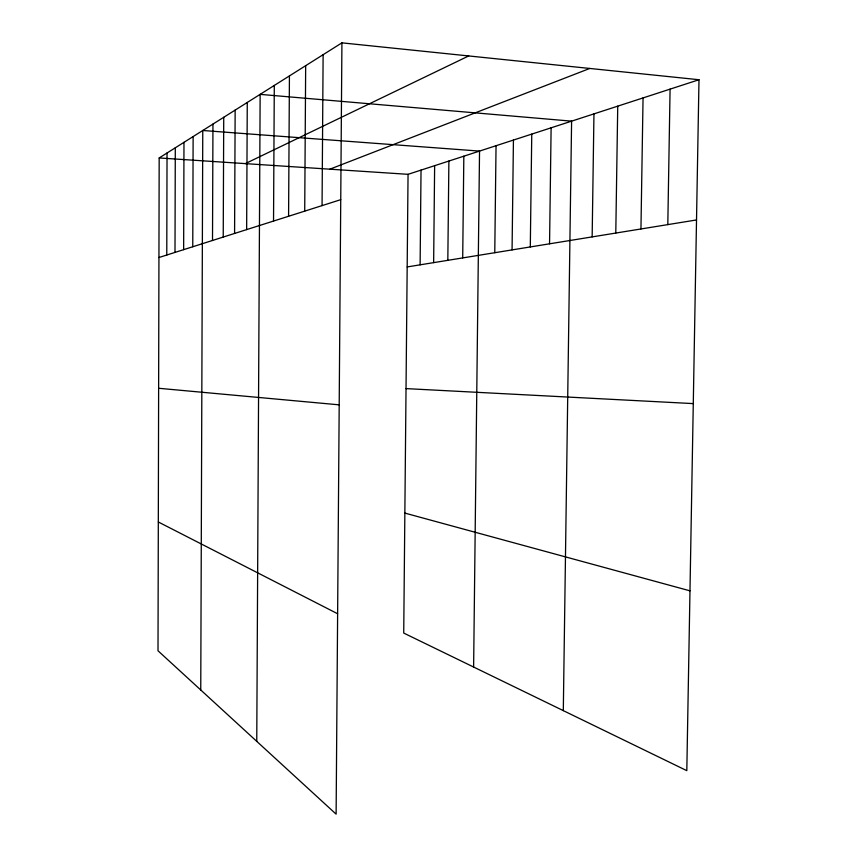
<?xml version="1.0" encoding="UTF-8"?>
<svg xmlns="http://www.w3.org/2000/svg" width="857" height="857" viewBox="0 0 857 857"><rect width="100%" height="100%" fill="white"/><g stroke="black" fill="none" stroke-linecap="round" stroke-linejoin="round"><path stroke-width="1.29" d="M341.922 42.85L159.177 157.956L158.009 650.784L336.115 814.15L341.922 42.85L698.991 79.733L686.811 770.657L403.722 633.066L408.05 174.325L698.991 79.733M166.772 255.032L167.04 153.007M174.999 252.419L175.299 147.8M183.644 249.666L183.976 142.337M192.761 246.762L193.125 136.574M200.752 689.992L202.766 130.5L479.534 151.089L473.621 667.035M212.504 240.485L212.954 124.083M223.227 237.068L223.731 117.302M234.582 233.447L235.15 110.103M246.645 229.612L247.266 102.476M256.757 741.359L260.142 94.366L571.598 121.148L563.306 710.635M273.533 221.063L274.294 85.443M288.584 216.264L289.43 75.909M304.717 211.133L305.67 65.689M322.061 205.616L323.121 54.698M420.112 264.834L421.033 170.104M433.642 262.638L434.638 165.68M447.825 260.335L448.886 161.052M462.705 257.914L463.83 156.188M494.768 252.708L496.042 145.722M512.068 249.901L513.429 140.066M530.301 246.945L531.758 134.099M549.551 243.816L551.115 127.811M592.155 236.896L593.955 113.885M615.787 233.061L617.736 106.15M640.95 228.98L643.05 97.923M667.807 224.62L670.078 89.128M245.327 163.623L468.704 55.941M329.849 169.183L589.777 68.453M158.941 257.518L340.743 199.67M407.171 266.934L696.516 219.949M406.025 388.607L693.281 403.604M159.177 157.956L408.05 174.325M158.631 388.275L339.201 404.847M404.847 513.086L689.981 590.837M158.32 521.988L337.626 613.751"/></g></svg>
